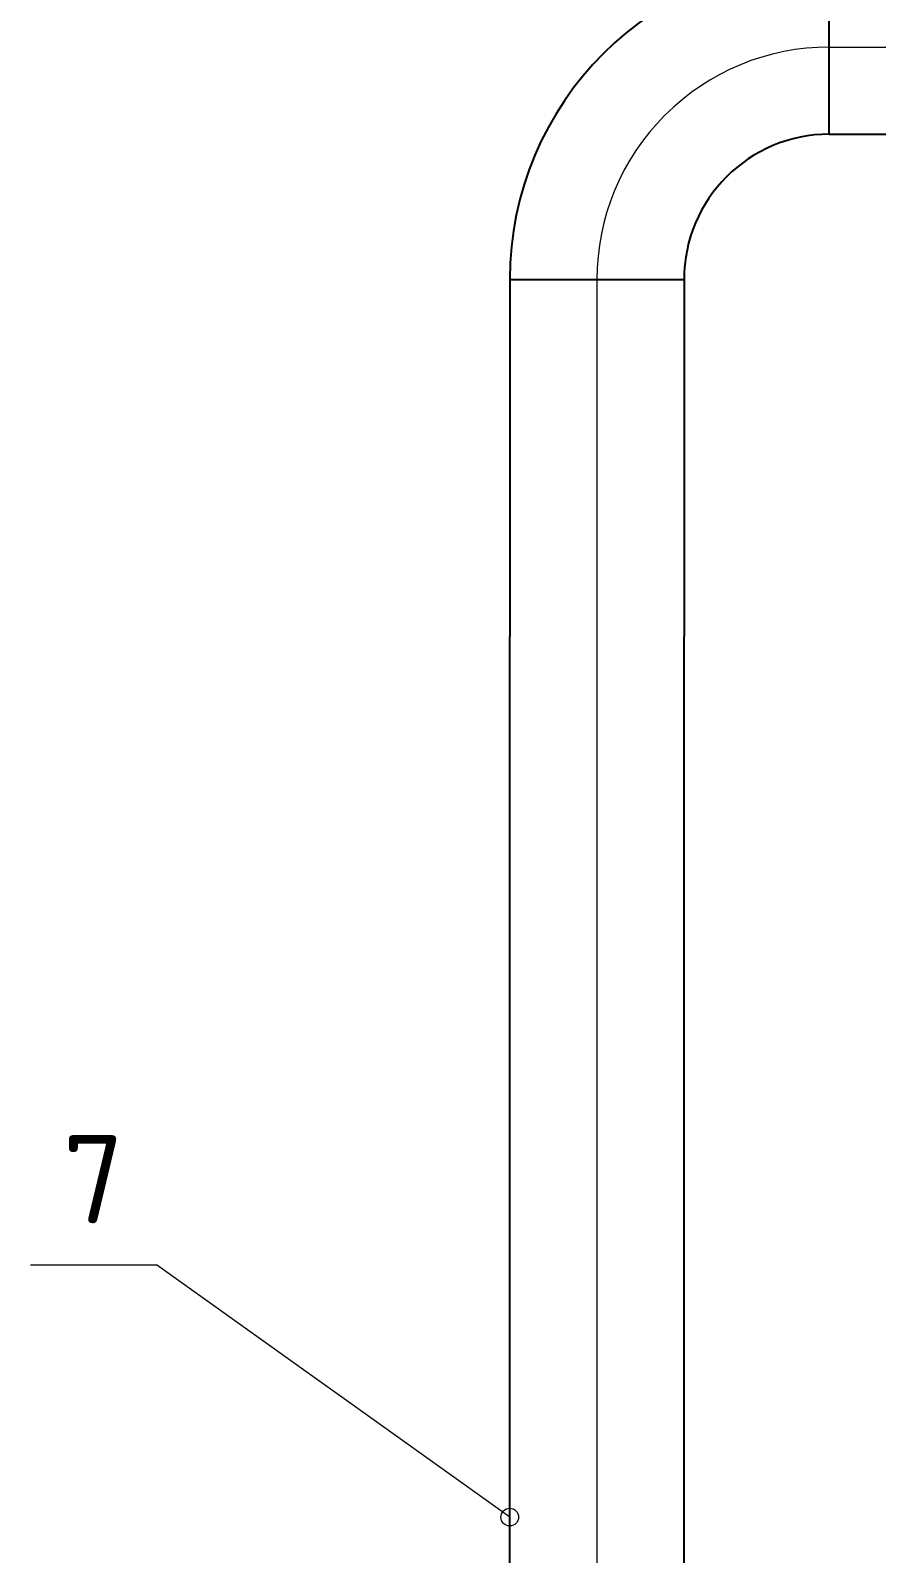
# Model space of a CAD drawing. Header units: millimetres. Extents: x -718 to 68664, y -49984 to -979.
# Drawn here: x 2917 to 5684, y -27003 to -22021 of the extents above; entities that cross this region are included whole.
import ezdxf
from ezdxf.enums import TextEntityAlignment as Align

# ---------------------------------------------------------------- set-up
doc = ezdxf.new("R2010")
doc.units = ezdxf.units.MM
for name, color, linetype, lineweight in [('Text', 7, 'Continuous', 15), ('Текст', 28, 'Continuous', 25), ('ХВС (В1)_20', 5, 'Continuous', 25)]:
    doc.layers.add(name, color=color, linetype=linetype, lineweight=lineweight)
doc.styles.add('GOST', font='isocpeur.ttf', dxfattribs={"width": 0.9})

msp = doc.modelspace()

# ---------------------------------------------------------------- linework, layer by layer
at = {"layer": 'Text', "lineweight": 0, "ltscale": 10}
for p, q in [((5529.6, -22075.4), (16715.4, -22075.4)), ((4769.6, -22835.4), (4769.6, -31117))]:
    msp.add_line(p, q, dxfattribs=at)
at = {"layer": 'Text'}
for p in [(2917, -26059), (4484.4, -26884)]:
    msp.add_line(p, (3329.5, -26059), dxfattribs=at)
msp.add_circle((4484.4, -26884), 28.9, dxfattribs=at)
at = {"layer": 'Text', "lineweight": 0, "ltscale": 10}
msp.add_arc((5529.6, -22835.4), 760, 90, 180.0026, dxfattribs=at)
at = {"layer": 'ХВС (В1)_20'}
for p, q in [((5529.6, -22360.4), (5529.6, -21790.4)), ((5529.6, -22360.4), (6644.6, -22360.4)), ((4484.6, -22835.4), (5054.6, -22835.4)), ((4484.6, -22835.4), (4484.6, -24004)), ((5054.6, -22835.4), (5054.6, -24004)), ((4484.4, -30316), (4484.4, -24004.8)), ((5054.5, -30316), (5054.5, -24004.8))]:
    msp.add_line(p, q, dxfattribs=at)
for radius in [1045, 475]:
    msp.add_arc((5529.6, -22835.4), radius, 90, 180, dxfattribs=at)

# ---------------------------------------------------------------- texts
at = {"layer": 'Текст', "style": 'GOST'}
msp.add_text('7', height=288.8, dxfattribs=at).set_placement((3123.2, -26009.5), align=Align.BOTTOM_CENTER)

doc.saveas('drawing.dxf')
